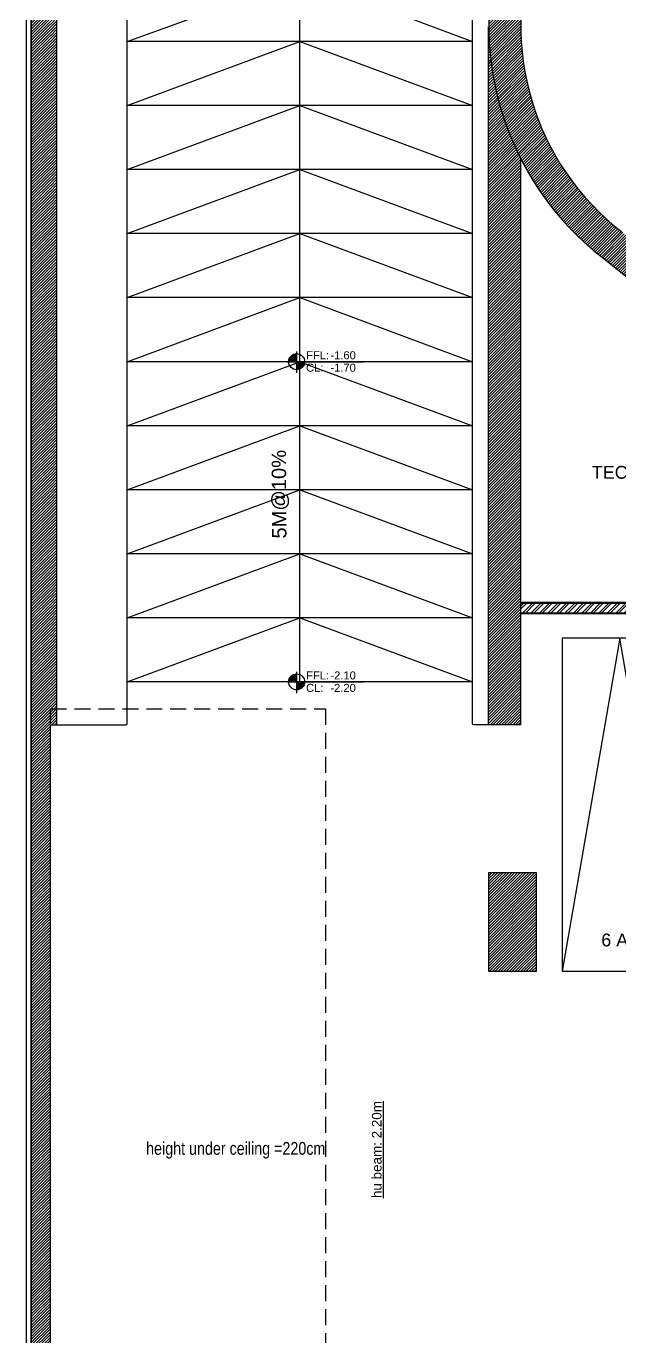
# Model space of a CAD drawing. Header units: inches. Extents: x -1.1 to 43.2, y -10.1 to 58.7.
# Drawn here: x 0 to 9.28, y 25.49 to 45.96 of the extents above; entities that cross this region are included whole.
import ezdxf
from ezdxf.enums import TextEntityAlignment as Align

# ---------------------------------------------------------------- set-up
doc = ezdxf.new("R2010")
doc.units = ezdxf.units.IN
doc.header["$MEASUREMENT"] = 0
doc.linetypes.add('HIDDEN', pattern=[0.375, 0.25, -0.125])
doc.layers.get('0').update_dxf_attribs({"linetype": 'CONTINUOUS'})
for name, color, linetype in [('$0$A-STR-BASEMENT 3', 2, 'CONTINUOUS'), ('A-ANNO-LEVL', 3, 'CONTINUOUS'), ('A-AREAS', 6, 'CONTINUOUS'), ('A-DIMAXE', 3, 'CONTINUOUS'), ('A-FLOR-STRS', 40, 'CONTINUOUS'), ('A-FURNITURE', 30, 'CONTINUOUS'), ('A-HATCH-CONC', 8, 'CONTINUOUS'), ('A-HATCH-WALL', 8, 'CONTINUOUS'), ('a-hidden', 7, 'HIDDEN'), ('A-PARK-TXT', 3, 'CONTINUOUS'), ('A-PLASTER', 8, 'CONTINUOUS'), ('A-RAMP', 15, 'CONTINUOUS'), ('A-STOR-TXT', 3, 'CONTINUOUS'), ('a-text-red', 10, 'CONTINUOUS'), ('A-WALL', 4, 'CONTINUOUS'), ('Parcelle$0$N-PLOT', 5, 'CONTINUOUS'), ('S-BASEMENT 2$0$A-STR-BASEMENT 3', 2, 'CONTINUOUS')]:
    doc.layers.add(name, color=color, linetype=linetype)
doc.styles.add('A100-STEXT', font='ARIAL.TTF', dxfattribs={"height": 0.25})
doc.styles.add('Arial', font='ARIAL.TTF', dxfattribs={"width": 0.8})
doc.styles.add('BLOCK', font='ARIAL.TTF', dxfattribs={"width": 0.8, "height": 0.25})
doc.styles.add('STYLE1', font='ARIAL.TTF')
pattern_1 = [(45, (-338376.546732, -23743.371716), (-0.022097086912, 0.022097086912), [])]

# ---------------------------------------------------------------- blocks, each defined once
blk = doc.blocks.new('LVTAG_P')
for p, q in [((-0.00301, 0), (0.02113, 0)), ((0, 0.00314), (0, -0.00353))]:
    blk.add_line(p, q)
at = {"const_width": 0.0025}
for points in [[(0, 0.00125, 0.414214), (-0.00125, 0, 1)], [(0, -0.00125, 0.414214), (0.00125, 0, 1)]]:
    blk.add_lwpolyline(points, format="xyb", dxfattribs=at)
blk.add_circle((0, 0), 0.0025)
at = {"style": 'BLOCK'}
for s, p in [('FFL:', (0.00297, 0.00076)), ('CL:', (0.00294, -0.00312))]:
    blk.add_text(s, height=0.0025, dxfattribs=at).set_placement(p)
for p in [(0.01054, 0.00076), (0.01054, -0.00313)]:
    blk.add_attdef('+00.00', p, '', height=0.0025, dxfattribs=at)
blk = doc.blocks.new('S-BASEMENT 2')
at = {"layer": 'S-BASEMENT 2$0$A-STR-BASEMENT 3'}
blk.add_line((9.008, 42.348), (12.79, 39.306), dxfattribs=at)
blk.add_lwpolyline([(0.078, 0.9), (38.908, 0.9, 0.414214), (41.008, 3), (41.008, 55.455, 0.422955), (38.846, 57.554), (0.078, 56.4)], format="xyb", close=True, dxfattribs=at)
for points in [[(0.479, 4.4), (0.479, 19.98), (0.378, 19.98), (0.378, 35.05), (0.479, 35.05), (0.479, 47.455)], [(7.728, 43.894), (7.728, 35.05), (7.228, 35.05), (7.228, 45.95), (7.232, 45.95)]]:
    blk.add_lwpolyline(points, dxfattribs=at)
blk.add_lwpolyline([(7.228, 31.2), (7.978, 31.2), (7.978, 32.74), (7.228, 32.74)], close=True, dxfattribs=at)
for radius, end in [(4.574, 232.2807), (4.074, 232.4141)]:
    blk.add_arc((11.806, 45.966), radius, 89.5005, end, dxfattribs=at)

msp = doc.modelspace()

# ---------------------------------------------------------------- hatches: boundary and pattern name
at = {"layer": 'A-HATCH-CONC'}
h = msp.add_hatch(dxfattribs=at)
h.set_pattern_fill('ANSI31', color=256, scale=0.25, style=0)
h.set_pattern_definition(pattern_1)
h.paths.add_polyline_path([(0.47837, 1.2), (0.47837, 0.9), (0.07837, 0.9), (0.07837, 56.39987), (0.47837, 56.41178), (0.47837, 56.11164), (0.37837, 56.10867), (0.37837, 1.2)])
h = msp.add_hatch(dxfattribs=at)
h.set_pattern_fill('ANSI31', color=256, scale=0.25, style=0)
h.paths.add_polyline_path([(11.8419, 50.0404), (11.84626, 50.54038, 0.71844189), (9.00778, 42.34771), (12.79046, 39.30567), (13.10381, 39.69531), (9.31733, 42.7404, -0.71887045)])
h = msp.add_hatch(dxfattribs=at)
h.set_pattern_fill('ANSI31', color=256, scale=0.25, style=0)
h.paths.add_polyline_path([(0.47837, 44.44695, -0.03278624), (0.37837, 45.93049), (0.37837, 35.05), (0.47837, 35.05)])
h.paths.add_polyline_path([(0.47837, 47.45388, 0.03278624), (0.37837, 45.97034), (0.37837, 45.93049, 0.03278624), (0.47837, 44.44695)])
h = msp.add_hatch(dxfattribs=at)
h.set_pattern_fill('ANSI31', color=256, scale=0.25, style=0)
h.paths.add_polyline_path([(7.72837, 43.8937, -0.11722011), (7.232, 45.95043), (7.22837, 45.95041), (7.22837, 35.05), (7.72837, 35.05)])
h = msp.add_hatch(dxfattribs=at)
h.set_pattern_fill('ANSI31', color=256, scale=0.25, style=0)
h.set_pattern_definition(pattern_1)
edge = h.paths.add_edge_path()
edge.add_line((40.60837, 36.956), (41.00183, 37.44526))
edge.add_line((41.00183, 37.44526), (41.00837, 37.44526))
edge.add_line((41.00837, 37.44526), (41.00837, 3))
edge.add_arc((38.90837, 3), 2.1, 272.865836, 360, ccw=False)
edge.add_line((39.01336, 0.90263), (38.86932, 0.9))
edge.add_line((38.86932, 0.9), (0.47837, 0.9))
edge.add_line((0.47837, 0.9), (0.47837, 1.2))
edge.add_line((0.47837, 1.2), (38.90837, 1.2))
edge.add_arc((38.90837, 3), 1.8, 270, 360)
edge.add_line((40.70837, 3), (40.70837, 3.5))
edge.add_line((40.70837, 3.5), (39.71837, 3.5))
edge.add_line((39.71837, 3.5), (39.71837, 4.05))
edge.add_line((39.71837, 4.05), (40.45837, 4.05))
edge.add_line((40.45837, 4.05), (40.45837, 18.3))
edge.add_line((40.45837, 18.3), (40.70837, 18.3))
edge.add_line((40.70837, 18.3), (40.70837, 22.15))
edge.add_line((40.70837, 22.15), (40.70837, 22.94))
edge.add_line((40.70837, 22.94), (40.60837, 22.94))
edge.add_line((40.60837, 22.94), (40.60837, 36.956))
h = msp.add_hatch(dxfattribs=at)
h.set_pattern_fill('ANSI31', color=256, scale=0.25, style=0)
h.set_pattern_definition(pattern_1)
h.paths.add_polyline_path([(7.97837, 32.74), (7.22837, 32.74), (7.22837, 31.2), (7.97837, 31.2)])
at = {"layer": 'A-HATCH-WALL'}
h = msp.add_hatch(dxfattribs=at)
h.set_pattern_fill('ANSI32', color=256, scale=0.25, style=0)
h.paths.add_polyline_path([(10.94577, 37.01185), (10.82888, 37.10585), (10.70354, 36.95), (7.72837, 36.95), (7.72837, 36.8), (10.7754, 36.8)])

# ---------------------------------------------------------------- linework, layer by layer
at = {"layer": '$0$A-STR-BASEMENT 3'}
msp.add_lwpolyline([(7.22837, 45.95041), (7.232, 45.95043)], dxfattribs=at)
at = {"layer": 'A-AREAS'}
msp.add_lwpolyline([(0.07837, 57.30027), (38.81912, 58.4533, -0.4229554), (41.90837, 55.45463), (41.90837, 3, -0.41421357), (38.90837, 0), (0.07837, 0)], format="xyb", close=True, dxfattribs=at)
at = {"layer": 'A-FLOR-STRS'}
for points in [[(0.47837, 35.05), (1.55837, 35.05, 0.41421356), (1.57837, 35.07), (1.57837, 45.96615, -0.06516709), (1.92292, 48.59854, -0.06516709)], [(7.22837, 35.05), (6.99837, 35.05, -0.41421356), (6.97837, 35.07), (6.97837, 45.95029, -0.00860828), (6.98107, 46.11688, -0.00860828)]]:
    msp.add_lwpolyline(points, format="xyb", dxfattribs=at)
at = {"layer": 'A-FURNITURE'}
msp.add_lwpolyline([(10.17837, 36.4), (8.37837, 36.4), (8.37837, 31.2), (10.17837, 31.2)], close=True, dxfattribs=at)
msp.add_lwpolyline([(10.17837, 31.2), (9.27837, 36.4), (8.37837, 31.2)], dxfattribs=at)
at = {"layer": 'a-hidden'}
msp.add_lwpolyline([(0.37837, 35.3), (4.67837, 35.3), (4.67837, 19.7), (0.37837, 19.7)], close=True, dxfattribs=at)
at = {"layer": 'A-PLASTER'}
for points in [[(7.72837, 36.965), (10.69636, 36.965), (10.81719, 37.11525)], [(7.72837, 36.785), (10.78258, 36.785), (10.95746, 37.00245)]]:
    msp.add_lwpolyline(points, dxfattribs=at)
at = {"layer": 'A-RAMP'}
msp.add_lwpolyline([(4.27837, 35.71955), (4.27837, 45.95041, -0.04785348), (4.4151, 47.37581, -0.04785348)], format="xyb", dxfattribs=at)
for points in [[(1.57837, 45.71955), (4.31733, 46.7138), (6.97837, 45.71955)], [(1.57837, 44.71955), (4.27837, 45.71955), (6.97837, 44.71955)], [(1.57837, 43.71955), (4.27837, 44.71955), (6.97837, 43.71955)], [(1.57837, 42.71955), (4.27837, 43.71955), (6.97837, 42.71955)], [(1.57837, 41.71955), (4.27837, 42.71955), (6.97837, 41.71955)], [(1.57837, 40.71955), (4.27837, 41.71955), (6.97837, 40.71955)], [(1.57837, 39.71955), (4.27837, 40.71955), (6.97837, 39.71955)], [(1.57837, 38.71955), (4.27837, 39.71955), (6.97837, 38.71955)], [(1.57837, 37.71955), (4.27837, 38.71955), (6.97837, 37.71955)], [(1.57837, 36.71955), (4.27837, 37.71955), (6.97837, 36.71955)], [(1.57837, 35.71955), (4.27837, 36.71955), (6.97837, 35.71955)]]:
    msp.add_lwpolyline(points, close=True, dxfattribs=at)
at = {"layer": 'A-WALL'}
for p, q in [((7.72837, 36.95), (10.70354, 36.95)), ((7.72837, 36.8), (10.7754, 36.8))]:
    msp.add_line(p, q, dxfattribs=at)
at = {"layer": 'Parcelle$0$N-PLOT'}
msp.add_lwpolyline([(0, 0), (38.90837, 0, 0.41421356), (41.90837, 3), (41.90837, 55.45463, 0.4229554), (38.81912, 58.4533), (0, 57.29794)], format="xyb", close=True, dxfattribs=at)

# ---------------------------------------------------------------- block references
msp.add_blockref('S-BASEMENT 2', (0, 0))
at = {"layer": 'A-ANNO-LEVL'}
ref = msp.add_blockref('LVTAG_P', (4.22837, 40.71955), dxfattribs=dict(at, xscale=49.99999999999997, yscale=50, zscale=50))
ref.add_attrib('+00.00', '-1.60', (4.7555, 40.75749), dxfattribs={"layer": '0', "height": 0.125, "style": 'BLOCK'})
ref.add_attrib('+00.00', '-1.70', (4.7555, 40.56311), dxfattribs={"layer": '0', "height": 0.125, "style": 'BLOCK'})
ref = msp.add_blockref('LVTAG_P', (4.22837, 35.71955), dxfattribs=dict(at, xscale=49.99999999999997, yscale=50, zscale=50))
ref.add_attrib('+00.00', '-2.10', (4.7555, 35.75749), dxfattribs={"layer": '0', "height": 0.125, "style": 'BLOCK'})
ref.add_attrib('+00.00', '-2.20', (4.7555, 35.56311), dxfattribs={"layer": '0', "height": 0.125, "style": 'BLOCK'})

# ---------------------------------------------------------------- texts
at = {"layer": 'A-DIMAXE', "style": 'STYLE1'}
msp.add_text('5M@10%', height=0.225, rotation=90.307544, dxfattribs=at).set_placement((4.06846, 37.95746))
at = {"layer": 'A-PARK-TXT', "style": 'Arial'}
msp.add_text('6 A1', height=0.2, rotation=360, dxfattribs=at).set_placement((9.27837, 31.68896), align=Align.MIDDLE)
at = {"layer": 'A-STOR-TXT', "style": 'Arial'}
msp.add_text('TECHNICAL', height=0.2, rotation=360, dxfattribs=at).set_placement((9.63477, 38.99162), align=Align.MIDDLE)
at = {"layer": 'A-STOR-TXT', "insert": (3.27607, 28.53449), "char_height": 0.2, "width": 7.586, "attachment_point": 2, "style": 'Arial'}
msp.add_mtext('height under ceiling =220cm', dxfattribs=at)
at = {"layer": 'a-text-red', "insert": (5.40507, 28.41594), "char_height": 0.15, "width": 2.7440593, "attachment_point": 2, "rotation": 90, "style": 'A100-STEXT'}
msp.add_mtext('{\\Lhu beam: 2.20m}', dxfattribs=at)

doc.saveas('drawing.dxf')
